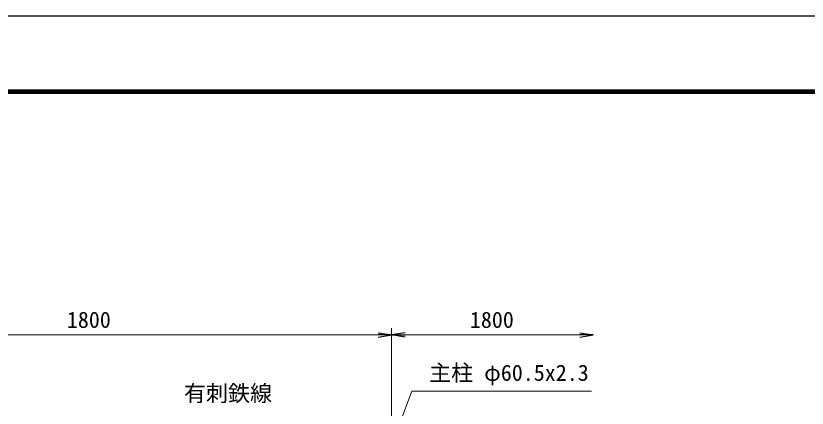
# Model space of a CAD drawing. Units: millimetres, scale not verified. Extents: x -4200 to 4200, y -2970 to 2970.
# Drawn here: x -2704 to -347, y 1802 to 2970 of the extents above; entities that cross this region are included whole.
import ezdxf
from ezdxf.enums import TextEntityAlignment as Align

# ---------------------------------------------------------------- set-up
doc = ezdxf.new("R2010")
doc.units = ezdxf.units.MM
doc.header["$LTSCALE"] = 10
for name, color, linetype, lineweight in [('0-4_D-STR-DIM', 7, 'Continuous', 13), ('0-A_D-STR-TXT', 7, 'Continuous', 13), ('0-C_D-TTL', 7, 'Continuous', 25)]:
    doc.layers.add(name, color=color, linetype=linetype, lineweight=lineweight)
doc.layers.add('0-5_0', color=7, linetype='Continuous')
doc.styles.add('ＭＳ ゴシック', font='')
doc.styles.get('ＭＳ ゴシック').set_extended_font_data('MS Gothic')

# ---------------------------------------------------------------- blocks, each defined once
blk = doc.blocks.new('_Open')
at = {"layer": '0-5_0'}
blk.add_line((-10, 1.667), (0, 0), dxfattribs=at)
blk.add_lwpolyline([(-10, -1.667), (0, 0), (-10, 0)], dxfattribs=at)

msp = doc.modelspace()

# ---------------------------------------------------------------- linework, layer by layer
at = {"layer": '0-4_D-STR-DIM'}
for p, q in [((-1584.65, 1765.23), (-1584.65, 2040.23)), ((-1584.65, 1765.23), (-1584.65, 2040.23)), ((-3344.65, 2020.23), (-1624.65, 2020.23)), ((-1544.65, 2020.23), (-1024.65, 2020.23))]:
    msp.add_line(p, q, dxfattribs=at)
at = {"layer": '0-A_D-STR-TXT'}
msp.add_lwpolyline([(-989.26, 1853.23), (-1523.94, 1853.23), (-1573.97, 1719.67)], dxfattribs=at)
at = {"layer": '0-C_D-TTL', "color": 2}
msp.add_lwpolyline([(-4199.68, 2970.23), (4200.32, 2970.23), (4200.32, -2969.77), (-4199.68, -2969.77)], close=True, dxfattribs=at)
at = {"layer": '0-C_D-TTL'}
for points in [[(-3929.68, 2750.23), (3930.32, 2750.23), (3930.32, -2749.77), (-3929.68, -2749.77)], [(-3927.18, 2747.73), (3927.82, 2747.73), (3927.82, -2747.27), (-3927.18, -2747.27)], [(-3924.68, 2745.23), (3925.32, 2745.23), (3925.32, -2744.77), (-3924.68, -2744.77)], [(-3922.18, 2742.73), (3922.82, 2742.73), (3922.82, -2742.27), (-3922.18, -2742.27)], [(-3919.68, 2740.23), (3920.32, 2740.23), (3920.32, -2739.77), (-3919.68, -2739.77)]]:
    msp.add_lwpolyline(points, close=True, dxfattribs=at)

# ---------------------------------------------------------------- block references
at = {"layer": '0-4_D-STR-DIM', "xscale": 4, "yscale": 4}
for p in [(-1584.65, 2020.23), (-984.65, 2020.23)]:
    msp.add_blockref('_Open', p, dxfattribs=at)
at = {"layer": '0-4_D-STR-DIM', "xscale": 4, "yscale": 4, "rotation": 180}
msp.add_blockref('_Open', (-1584.65, 2020.23), dxfattribs=at)

# ---------------------------------------------------------------- texts
at = {"layer": '0-4_D-STR-DIM', "style": 'ＭＳ ゴシック'}
for p in [(-2551.55, 2026.97), (-1351.55, 2026.97)]:
    msp.add_text('1800', height=48.09, dxfattribs=at).set_placement(p, align=Align.BOTTOM_LEFT)
at = {"layer": '0-A_D-STR-TXT', "style": 'ＭＳ ゴシック'}
for s, p in [('主柱 φ60.5x2.3', (-1473.02, 1869.24)), ('有刺鉄線', (-2202.96, 1808.07))]:
    msp.add_text(s, height=48.09, dxfattribs=at).set_placement(p, align=Align.BOTTOM_LEFT)

doc.saveas('drawing.dxf')
